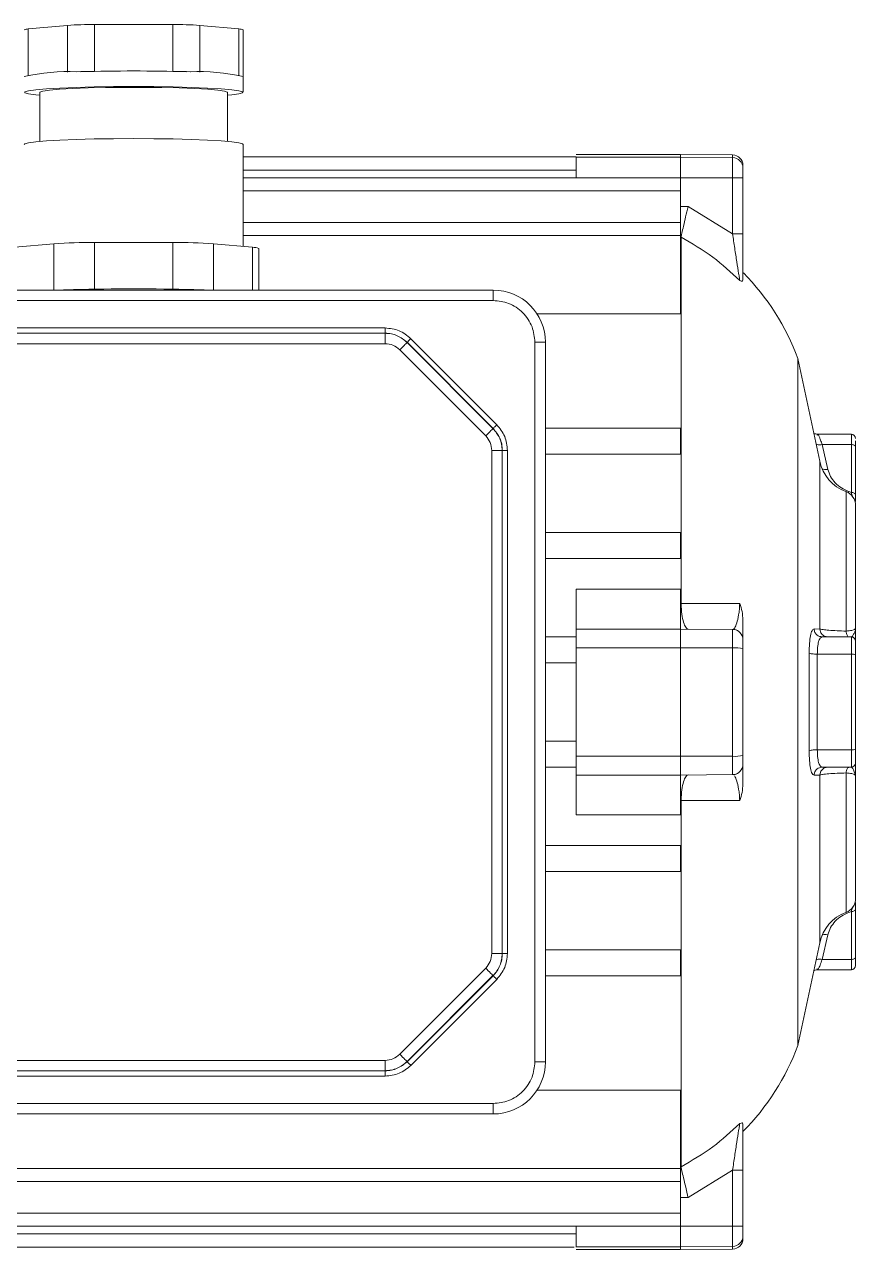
# Model space of a CAD drawing. Header units: millimetres. Extents: x 7703 to 14147, y -5820 to 95.
# Drawn here: x 12805.12 to 12813.09, y -3463.75 to -3452.01 of the extents above; entities that cross this region are included whole.
import ezdxf

# ---------------------------------------------------------------- set-up
doc = ezdxf.new("R2010")
doc.units = ezdxf.units.MM

# ---------------------------------------------------------------- blocks, each defined once
blk = doc.blocks.new('A$C7BB95772')
at = {"color": 1, "linetype": 'Continuous', "lineweight": 0}
for p, q in [((789.53, -308.91), (794.12, -308.91)), ((807.52, -309.09), (806.96, -308.91)), ((833.9, -308.91), (838.49, -308.91)), ((788.33, -309.31), (788.33, -312.58)), ((789.33, -309.31), (788.33, -309.31)), ((793.92, -309.31), (789.33, -309.31)), ((789.33, -312.11), (789.33, -309.31)), ((793.83, -309.54), (793.92, -309.31)), ((807.21, -309.82), (793.84, -309.82)), ((793.91, -309.31), (794.17, -309.31)), ((807.74, -309.27), (807.77, -309.24)), ((807.76, -312.11), (807.76, -309.31)), ((809.42, -309.31), (807.76, -309.31)), ((818.6, -309.31), (809.42, -309.31)), ((809.42, -312.58), (809.42, -309.31)), ((818.6, -312.58), (818.6, -309.31)), ((820.26, -309.31), (818.6, -309.31)), ((820.26, -312.11), (820.26, -309.31)), ((834.18, -309.82), (820.81, -309.82)), ((833.85, -309.31), (834.11, -309.31)), ((834.19, -309.54), (834.06, -309.61)), ((838.69, -309.31), (834.1, -309.31)), ((834.1, -309.31), (834.19, -309.54)), ((838.69, -312.11), (838.69, -309.31)), ((839.69, -309.31), (838.69, -309.31)), ((839.69, -312.58), (839.69, -309.31)), ((790.92, -312.34), (781.08, -314.43)), ((791.7, -311.56), (789.33, -312.11)), ((807.01, -312.34), (790.92, -312.34)), ((807.01, -312.89), (807.01, -312.34)), ((821.01, -312.34), (821.02, -312.89)), ((837.1, -312.34), (821.01, -312.34)), ((838.69, -312.11), (836.32, -311.56)), ((846.94, -314.43), (837.1, -312.34)), ((818.7, -313.36), (809.32, -313.36)), ((818.6, -312.58), (809.42, -312.58)), ((839.69, -312.54), (839.57, -312.58)), ((846.94, -314.43), (781.08, -314.43)), ((763.76, -319.71), (769.11, -319.71)), ((763.76, -319.71), (763.76, -320.71)), ((769.11, -320.71), (769.11, -319.71)), ((858.91, -320.71), (858.91, -319.71)), ((858.91, -319.71), (864.26, -319.71)), ((864.26, -319.71), (864.26, -320.71)), ((761.55, -320.71), (761.51, -325.71)), ((761.55, -320.71), (761.81, -320.71)), ((761.81, -320.71), (761.77, -325.71)), ((763.76, -320.71), (761.81, -320.71)), ((769.11, -320.71), (763.76, -320.71)), ((763.76, -325.71), (763.76, -320.71)), ((766.49, -324.98), (769.11, -320.71)), ((807.01, -325.71), (807.05, -320.71)), ((808.82, -320.71), (807.05, -320.71)), ((808.81, -325.71), (808.82, -320.71)), ((808.82, -320.71), (819.2, -320.71)), ((819.2, -320.71), (819.21, -325.71)), ((820.97, -320.71), (819.2, -320.71)), ((821.01, -325.71), (820.97, -320.71)), ((858.91, -320.71), (861.53, -324.98)), ((858.91, -320.71), (864.26, -320.71)), ((864.26, -325.71), (864.26, -320.71)), ((866.21, -320.71), (864.26, -320.71)), ((866.25, -325.71), (866.21, -320.71)), ((866.21, -320.71), (866.47, -320.71)), ((866.51, -325.71), (866.47, -320.71)), ((766.5, -325.71), (766.49, -324.98)), ((861.53, -324.98), (861.53, -325.71)), ((761.51, -325.71), (761.51, -335.72)), ((761.77, -325.71), (761.51, -325.71)), ((763.76, -325.71), (761.77, -325.71)), ((761.77, -325.71), (761.77, -335.71)), ((763.75, -325.71), (763.75, -424.32)), ((763.75, -325.71), (765, -325.71)), ((765, -325.71), (765, -424.31)), ((768.02, -325.71), (765, -325.71)), ((768.02, -325.71), (768.02, -424.31)), ((768.02, -325.71), (769.27, -325.71)), ((769.27, -325.71), (769.27, -424.31)), ((776.78, -325.71), (769.27, -325.71)), ((769.43, -325.65), (769.43, -325.71)), ((769.44, -325.65), (769.43, -325.65)), ((804.58, -325.65), (769.44, -325.65)), ((776.78, -325.71), (776.78, -339.48)), ((790.26, -325.71), (787.76, -325.71)), ((787.76, -325.71), (787.76, -338.66)), ((790.26, -338.66), (790.26, -325.71)), ((797.76, -338.66), (797.76, -325.71)), ((800.26, -325.71), (797.76, -325.71)), ((800.26, -325.71), (800.26, -338.66)), ((803.2, -325.71), (807.01, -325.71)), ((803.2, -335.71), (803.2, -325.71)), ((804.63, -325.65), (804.58, -325.65)), ((804.63, -325.71), (804.63, -325.65)), ((807.01, -335.71), (807.01, -325.71)), ((808.81, -325.71), (807.01, -325.71)), ((808.81, -335.71), (808.81, -325.71)), ((819.21, -325.71), (808.81, -325.71)), ((819.21, -325.71), (819.21, -335.71)), ((821.01, -325.71), (819.21, -325.71)), ((821.01, -335.71), (821.01, -325.71)), ((823.45, -325.65), (823.39, -325.65)), ((823.39, -325.65), (823.39, -325.71)), ((858.58, -325.65), (823.45, -325.65)), ((824.82, -325.71), (824.82, -335.71)), ((830.26, -325.71), (827.76, -325.71)), ((827.76, -325.71), (827.76, -338.66)), ((830.26, -325.71), (830.26, -338.66)), ((837.76, -338.66), (837.76, -325.71)), ((840.26, -325.71), (837.76, -325.71)), ((840.26, -338.66), (840.26, -325.71)), ((851.24, -325.71), (851.24, -339.48)), ((858.75, -325.71), (851.24, -325.71)), ((858.59, -325.65), (858.58, -325.65)), ((858.59, -325.71), (858.59, -325.65)), ((858.75, -367.66), (858.75, -325.71)), ((860, -367.66), (860, -325.71)), ((860, -325.71), (863.02, -325.71)), ((863.02, -367.66), (863.02, -325.71)), ((866.25, -325.71), (864.26, -325.71)), ((864.27, -367.66), (864.27, -325.71)), ((866.25, -335.71), (866.25, -325.71)), ((866.51, -325.71), (866.25, -325.71)), ((866.51, -335.72), (866.51, -325.71)), ((761.75, -335.71), (761.76, -335.71)), ((761.75, -335.89), (761.75, -415.66)), ((761.76, -335.71), (761.77, -335.71)), ((761.77, -335.71), (763.76, -335.71)), ((763, -335.71), (763, -415.66)), ((807.01, -335.71), (803.2, -335.71)), ((807.01, -335.71), (808.81, -335.71)), ((807.76, -338.66), (807.76, -335.71)), ((808.81, -335.71), (808.89, -335.71)), ((808.89, -335.71), (808.81, -335.71)), ((810.26, -335.71), (810.26, -338.66)), ((817.76, -338.66), (817.76, -335.71)), ((819.13, -335.71), (819.21, -335.71)), ((820.26, -335.71), (819.13, -335.71)), ((820.26, -335.71), (820.26, -338.66)), ((865.02, -367.66), (865.02, -335.71)), ((866.25, -335.71), (866.26, -335.71)), ((866.27, -367.66), (866.27, -335.71)), ((779.51, -339.66), (779.51, -338.66)), ((848.51, -338.66), (779.51, -338.66)), ((848.51, -338.66), (848.51, -339.66)), ((779.51, -339.66), (848.51, -339.66)), ((789.31, -342.87), (789.32, -342.85)), ((789.89, -342.3), (789.89, -342.8)), ((838.13, -342.3), (789.89, -342.3)), ((838.13, -342.8), (789.89, -342.8)), ((789.9, -342.81), (789.89, -342.8)), ((789.9, -342.81), (838.12, -342.81)), ((789.9, -343.81), (789.9, -342.81)), ((838.12, -342.81), (838.13, -342.8)), ((838.12, -343.81), (838.12, -342.81)), ((838.13, -342.3), (838.13, -342.8)), ((774.51, -343.66), (774.51, -412.66)), ((774.51, -343.66), (775.51, -343.66)), ((775.51, -412.66), (775.51, -343.66)), ((787.41, -343.32), (779.17, -351.57)), ((787.77, -343.68), (779.52, -351.92)), ((787.78, -343.69), (779.53, -351.93)), ((789.9, -343.81), (838.12, -343.81)), ((840.24, -343.69), (840.25, -343.68)), ((848.49, -351.93), (840.24, -343.69)), ((848.5, -351.92), (840.25, -343.68)), ((848.85, -351.57), (840.6, -343.32)), ((852.51, -343.66), (852.51, -412.66)), ((853.51, -343.66), (852.51, -343.66)), ((853.51, -412.66), (853.51, -343.66)), ((780.24, -352.64), (788.48, -344.39)), ((839.53, -344.39), (847.78, -352.64)), ((779.53, -351.93), (779.52, -351.92)), ((848.5, -351.92), (848.49, -351.93)), ((778.14, -354.04), (778.64, -354.04)), ((778.14, -354.04), (778.14, -402.29)), ((778.65, -354.05), (778.64, -354.04)), ((778.64, -354.04), (778.64, -402.29)), ((778.65, -402.28), (778.65, -354.05)), ((779.65, -354.05), (778.65, -354.05)), ((779.65, -402.28), (779.65, -354.05)), ((848.37, -354.05), (848.37, -402.27)), ((848.37, -354.05), (849.37, -354.05)), ((849.37, -354.05), (849.38, -354.04)), ((849.37, -354.05), (849.37, -402.27)), ((849.38, -402.28), (849.38, -354.04)), ((849.88, -354.04), (849.38, -354.04)), ((849.88, -402.28), (849.88, -354.04)), ((857.5, -366.16), (853.51, -366.16)), ((853.51, -366.76), (857.61, -366.76)), ((857.61, -366.76), (857.95, -370.51)), ((867.48, -367.66), (857.7, -367.66)), ((873.97, -367.66), (872.48, -367.66)), ((878.47, -367.66), (873.97, -367.66)), ((874.12, -368.06), (878.55, -368.06)), ((878.55, -368.06), (878.89, -371.81)), ((872.48, -369.16), (867.77, -369.16)), ((857.95, -370.51), (853.51, -370.51)), ((853.51, -371.1), (853.54, -371.92)), ((853.55, -372.41), (853.54, -371.92)), ((878.89, -371.81), (874.41, -371.81)), ((874.44, -372.73), (874.46, -373.1)), ((853.6, -374.41), (858.07, -374.41)), ((858.07, -374.41), (858.07, -381.92)), ((874.49, -374.41), (878.96, -374.41)), ((878.96, -374.41), (878.96, -381.92)), ((858.07, -381.92), (853.6, -381.92)), ((878.96, -381.92), (874.49, -381.92)), ((853.54, -384.41), (853.55, -383.92)), ((874.46, -383.23), (874.44, -383.6)), ((853.54, -384.41), (853.51, -385.23)), ((874.41, -384.51), (878.89, -384.51)), ((878.89, -384.51), (878.55, -388.27)), ((853.51, -385.81), (857.95, -385.81)), ((857.95, -385.81), (857.61, -389.57)), ((867.77, -387.16), (872.48, -387.16)), ((878.55, -388.27), (874.12, -388.27))]:
    blk.add_line(p, q, dxfattribs=at)
at = {"color": 1, "linetype": 'Continuous', "lineweight": 0, "flags": 128}
for points in [[(789.33, -309.31), (789.33, -309.24), (789.35, -309.16), (789.36, -309.09), (789.39, -309.03), (789.42, -308.98), (789.45, -308.94), (789.49, -308.92), (789.53, -308.91)], [(838.69, -309.31), (838.69, -309.24), (838.68, -309.16), (838.66, -309.09), (838.63, -309.03), (838.6, -308.98), (838.57, -308.94), (838.53, -308.92), (838.49, -308.91)], [(839.53, -344.39), (839.67, -344.26), (839.8, -344.13), (839.92, -344), (840.03, -343.9), (840.12, -343.81), (840.18, -343.74), (840.22, -343.7), (840.24, -343.69)], [(840.6, -343.32), (840.54, -343.39), (840.47, -343.46), (840.41, -343.52), (840.36, -343.57), (840.31, -343.61), (840.28, -343.65), (840.26, -343.67), (840.25, -343.68)], [(779.17, -351.57), (779.24, -351.64), (779.3, -351.7), (779.36, -351.76), (779.42, -351.82), (779.46, -351.86), (779.49, -351.89), (779.51, -351.92), (779.52, -351.92)], [(780.24, -352.64), (780.1, -352.5), (779.97, -352.37), (779.85, -352.25), (779.74, -352.15), (779.66, -352.06), (779.59, -351.99), (779.55, -351.95), (779.53, -351.93)], [(867.48, -388.66), (867.53, -388.62), (867.63, -388.26), (867.73, -387.56), (867.81, -386.54), (867.89, -385.24), (867.95, -383.69), (868, -381.96), (868.02, -380.09), (868.03, -378.16), (868.02, -376.23), (868, -374.37), (867.95, -372.64), (867.89, -371.09), (867.81, -369.78), (867.73, -368.76), (867.63, -368.06), (867.53, -367.71), (867.48, -367.66)], [(872.19, -369.16), (872.23, -368.76), (872.33, -368.06), (872.43, -367.71), (872.53, -367.71), (872.63, -368.06), (872.72, -368.76), (872.81, -369.78), (872.88, -371.09), (872.94, -372.64), (872.99, -374.37), (873.02, -376.23), (873.03, -378.16), (873.02, -380.09), (872.99, -381.96), (872.94, -383.69), (872.88, -385.24), (872.81, -386.54), (872.72, -387.56), (872.63, -388.26), (872.53, -388.62), (872.43, -388.62), (872.33, -388.26), (872.23, -387.56), (872.19, -387.16)], [(873.96, -367.67), (873.97, -367.66), (873.97, -367.66), (873.97, -367.66), (873.97, -367.66), (873.98, -367.66), (873.98, -367.66), (873.98, -367.66), (873.99, -367.67)], [(872.48, -387.16), (872.5, -387.15), (872.59, -386.88), (872.68, -386.24), (872.76, -385.28), (872.83, -384.03), (872.89, -382.53), (872.93, -380.86), (872.94, -379.07), (872.94, -377.25), (872.93, -375.47), (872.89, -373.8), (872.83, -372.3), (872.76, -371.05), (872.68, -370.08), (872.59, -369.45), (872.5, -369.18), (872.48, -369.16)]]:
    blk.add_lwpolyline(points, dxfattribs=at)
at = {"color": 1, "linetype": 'Continuous', "lineweight": 0}
for centre, radius, start, end in [((788.73, -309.31), 0.4, 90, 180), ((795.15, -310.31), 1.4, 90, 159.5281), ((808.16, -309.31), 0.4, 90, 180), ((810.07, -309.22), 0.652, 152.316, 188.5683), ((817.95, -309.22), 0.652, 351.4278, 27.6713), ((819.86, -309.31), 0.4, 360, 90), ((832.87, -310.31), 1.4, 20.4719, 90), ((839.29, -309.31), 0.4, 0, 90), ((790.09, -308.43), 4, 282, 339.5281), ((837.93, -308.43), 4, 200.4719, 258), ((789.25, -336.33), 23.37, 110.458, 134.6929), ((838.77, -336.33), 23.37, 45.4776, 69.542), ((762.55, -320.71), 1, 90, 179.5), ((762.81, -320.71), 0.998, 90.1448, 179.6386), ((808.05, -320.71), 1, 90, 179.5), ((811.38, -320.46), 2.58, 163.161, 185.4321), ((816.64, -320.46), 2.58, 354.5712, 16.8356), ((819.97, -320.71), 1, 0.5, 90), ((865.21, -320.71), 0.998, 0.3614, 89.8552), ((865.47, -320.71), 1, 0.5, 90), ((779.51, -343.66), 5, 90, 180), ((848.51, -343.66), 5, 0, 90), ((856.33, -366.7), 1.28, 357.2007, 24.9067), ((873.97, -367.69), 0.03, 67.8843, 112.1157), ((854.64, -371.97), 19.82, 357.813, 12.547), ((877.69, -368.02), 0.855, 357.1887, 24.9143), ((807.5, -373.99), 50.57, 359.5218, 3.9403), ((814.65, -373.24), 38.91, 1.9472, 2.9395), ((845.32, -374.13), 33.65, 359.5172, 3.9441), ((640.63, -378.16), 213, 358.4521, 1.5479), ((775.24, -374.37), 78.34, 359.9715, 1.4349), ((688.37, -378.16), 186.15, 358.4417, 1.5583), ((822.61, -374.38), 51.86, 359.9653, 1.4119), ((775.24, -381.96), 78.34, 358.5651, 0.0285), ((807.5, -382.34), 50.57, 356.0597, 0.4782), ((822.61, -381.95), 51.86, 358.5881, 0.0347), ((845.32, -382.2), 33.65, 356.0557, 0.483), ((854.64, -384.36), 19.82, 347.4528, 2.1872), ((814.65, -383.08), 38.91, 357.0605, 358.0528), ((877.69, -388.31), 0.855, 335.0857, 2.8113)]:
    blk.add_arc(centre, radius, start, end, dxfattribs=at)
for points, knots in [([(788.73, -308.91), (788.75, -308.91), (788.79, -308.91), (789.08, -308.91), (789.38, -308.91), (789.53, -308.91)], [0, 0, 0, 0, 0.3355423, 0.6782078, 1, 1, 1, 1]), ([(793.92, -309.31), (793.92, -309.26), (793.93, -309.16), (793.98, -309.02), (794.04, -308.93), (794.09, -308.92), (794.12, -308.91)], [0, 0, 0, 0, 0.250025, 0.499925, 0.749999, 1, 1, 1, 1]), ([(794.12, -308.91), (794.28, -308.91), (794.55, -308.91), (794.71, -308.91), (794.78, -308.91)], [0, 0, 0, 0, 0.593605, 1, 1, 1, 1]), ([(806.96, -308.91), (806.01, -308.91), (804.11, -308.91), (801.59, -308.91), (799.39, -308.91), (797.61, -308.91), (796.25, -308.91), (795.44, -308.91), (795.09, -308.91), (795.17, -308.91), (795.19, -308.91)], [0, 0, 0, 0, 0.139789, 0.279578, 0.419367, 0.559153, 0.698944, 0.838731, 0.978517, 1, 1, 1, 1]), ([(806.96, -308.91), (807.24, -308.91), (807.68, -308.91), (808.09, -308.91), (808.14, -308.91), (808.16, -308.91)], [0, 0, 0, 0, 0.500097, 0.76578, 1, 1, 1, 1]), ([(807.14, -309.26), (807.12, -309.16), (807.06, -308.96), (806.99, -308.93), (806.96, -308.91)], [0, 0, 0, 0, 0.49369, 1, 1, 1, 1]), ([(808.16, -308.91), (808.18, -308.91), (808.22, -308.91), (808.51, -308.91), (808.95, -308.91), (809.32, -308.91), (809.49, -308.91)], [0, 0, 0, 0, 0.242142, 0.500002, 0.757832, 1, 1, 1, 1]), ([(809.49, -308.91), (810.24, -308.91), (811.74, -308.91), (813.25, -308.91), (814.01, -308.91)], [0, 0, 0, 0, 0.5000063, 1, 1, 1, 1]), ([(814.01, -308.91), (814.77, -308.91), (816.28, -308.91), (817.78, -308.91), (818.53, -308.91)], [0, 0, 0, 0, 0.5, 1, 1, 1, 1]), ([(818.53, -308.91), (818.71, -308.91), (819.07, -308.91), (819.51, -308.91), (819.81, -308.91), (819.84, -308.91), (819.86, -308.91)], [0, 0, 0, 0, 0.242168, 0.499998, 0.757858, 1, 1, 1, 1]), ([(819.86, -308.91), (819.88, -308.91), (819.93, -308.91), (820.34, -308.91), (820.78, -308.91), (821.06, -308.91)], [0, 0, 0, 0, 0.234034, 0.499894, 1, 1, 1, 1]), ([(821.06, -308.91), (820.96, -308.92), (820.77, -308.94), (820.59, -309.04), (820.5, -309.09)], [0, 0, 0, 0, 0.5133535, 1, 1, 1, 1]), ([(821.06, -308.91), (821.03, -308.93), (820.96, -308.96), (820.9, -309.16), (820.88, -309.26)], [0, 0, 0, 0, 0.50631, 1, 1, 1, 1]), ([(832.84, -308.91), (832.85, -308.91), (832.93, -308.91), (832.58, -308.91), (831.77, -308.91), (830.42, -308.91), (828.63, -308.91), (826.43, -308.91), (823.91, -308.91), (822.01, -308.91), (821.06, -308.91)], [0, 0, 0, 0, 0.021483, 0.161269, 0.301056, 0.440847, 0.580633, 0.720424, 0.860211, 1, 1, 1, 1]), ([(833.24, -308.91), (833.31, -308.91), (833.47, -308.91), (833.74, -308.91), (833.9, -308.91)], [0, 0, 0, 0, 0.405915, 1, 1, 1, 1]), ([(833.9, -308.91), (833.93, -308.92), (833.98, -308.93), (834.04, -309.02), (834.09, -309.16), (834.1, -309.26), (834.1, -309.31)], [0, 0, 0, 0, 0.250001, 0.500075, 0.749975, 1, 1, 1, 1]), ([(838.49, -308.91), (838.64, -308.91), (838.89, -308.91), (839.02, -308.91), (839.06, -308.91)], [0, 0, 0, 0, 0.63549, 1, 1, 1, 1]), ([(791.7, -311.56), (791.93, -311.48), (792.39, -311.34), (793, -310.88), (793.51, -310.29), (793.72, -309.79), (793.83, -309.54)], [0, 0, 0, 0, 0.250596, 0.500811, 0.75047, 1, 1, 1, 1]), ([(794.4, -309.17), (794.36, -309.18), (794.22, -309.24), (794.05, -309.28), (793.92, -309.31)], [0, 0, 0, 0, 0.302032, 1, 1, 1, 1]), ([(807.01, -312.34), (807.02, -312.28), (807.04, -312.21), (807.08, -311.95), (807.13, -311.52), (807.18, -310.73), (807.2, -310.12), (807.21, -309.82)], [0, 0, 0, 0, 0.167638, 0.219411, 0.499043, 0.764994, 1, 1, 1, 1]), ([(807.21, -309.82), (807.2, -309.72), (807.19, -309.5), (807.16, -309.34), (807.14, -309.26)], [0, 0, 0, 0, 0.485769, 1, 1, 1, 1]), ([(807.76, -309.54), (807.75, -309.58), (807.74, -309.64), (807.62, -309.72), (807.44, -309.79), (807.29, -309.81), (807.21, -309.82)], [0, 0, 0, 0, 0.250088, 0.5, 0.749915, 1, 1, 1, 1]), ([(807.73, -309.26), (807.72, -309.25), (807.69, -309.2), (807.59, -309.14), (807.52, -309.09)], [0, 0, 0, 0, 0.300286, 1, 1, 1, 1]), ([(820.14, -309.03), (820.17, -309.07), (820.23, -309.14), (820.27, -309.22), (820.28, -309.27)], [0, 0, 0, 0, 0.516517, 1, 1, 1, 1]), ([(820.81, -309.82), (820.73, -309.81), (820.58, -309.79), (820.4, -309.72), (820.28, -309.64), (820.27, -309.58), (820.26, -309.54)], [0, 0, 0, 0, 0.250041, 0.499964, 0.749912, 1, 1, 1, 1]), ([(820.5, -309.09), (820.43, -309.14), (820.33, -309.2), (820.3, -309.25), (820.29, -309.27)], [0, 0, 0, 0, 0.658185, 1, 1, 1, 1]), ([(820.88, -309.26), (820.86, -309.34), (820.83, -309.5), (820.82, -309.72), (820.81, -309.82)], [0, 0, 0, 0, 0.514236, 1, 1, 1, 1]), ([(820.81, -309.82), (820.82, -310.12), (820.84, -310.73), (820.89, -311.49), (820.93, -311.89), (820.96, -312.08), (820.98, -312.21), (821, -312.28), (821.01, -312.34)], [0, 0, 0, 0, 0.234947, 0.50083, 0.750269, 0.780639, 0.832405, 1, 1, 1, 1]), ([(834.1, -309.31), (833.98, -309.28), (833.8, -309.24), (833.67, -309.19), (833.63, -309.17)], [0, 0, 0, 0, 0.709872, 1, 1, 1, 1]), ([(836.32, -311.56), (836.09, -311.48), (835.63, -311.34), (835.02, -310.88), (834.51, -310.29), (834.3, -309.79), (834.19, -309.54)], [0, 0, 0, 0, 0.250596, 0.500811, 0.75047, 1, 1, 1, 1]), ([(789.33, -312.11), (789.13, -312.18), (788.75, -312.31), (788.41, -312.46), (788.28, -312.56), (788.4, -312.57), (788.45, -312.58)], [0, 0, 0, 0, 0.271413, 0.502379, 0.756159, 1, 1, 1, 1]), ([(789.29, -312.69), (789.31, -312.66), (789.35, -312.58), (789.36, -312.37), (789.34, -312.2), (789.33, -312.11)], [0, 0, 0, 0, 0.211921, 0.60592, 1, 1, 1, 1]), ([(791.7, -311.56), (791.71, -311.67), (791.73, -311.85), (791.7, -311.99), (791.68, -312.04)], [0, 0, 0, 0, 0.619215, 1, 1, 1, 1]), ([(807.76, -311.56), (807.75, -311.67), (807.72, -311.89), (807.52, -312.14), (807.27, -312.3), (807.1, -312.32), (807.01, -312.34)], [0, 0, 0, 0, 0.279869, 0.559161, 0.779502, 1, 1, 1, 1]), ([(807.01, -312.89), (807.12, -312.87), (807.34, -312.83), (807.59, -312.62), (807.73, -312.37), (807.75, -312.2), (807.76, -312.11)], [0, 0, 0, 0, 0.279824, 0.559107, 0.779504, 1, 1, 1, 1]), ([(809.42, -312.58), (809.2, -312.57), (808.74, -312.56), (808.21, -312.46), (807.84, -312.31), (807.79, -312.18), (807.76, -312.11)], [0, 0, 0, 0, 0.243588, 0.497226, 0.72838, 1, 1, 1, 1]), ([(820.26, -312.11), (820.23, -312.18), (820.18, -312.31), (819.81, -312.46), (819.28, -312.56), (818.82, -312.57), (818.6, -312.58)], [0, 0, 0, 0, 0.271395, 0.502393, 0.756154, 1, 1, 1, 1]), ([(820.26, -311.56), (820.27, -311.67), (820.3, -311.89), (820.5, -312.14), (820.75, -312.3), (820.92, -312.32), (821.01, -312.34)], [0, 0, 0, 0, 0.279869, 0.559161, 0.779502, 1, 1, 1, 1]), ([(821.02, -312.89), (820.9, -312.87), (820.68, -312.83), (820.43, -312.62), (820.29, -312.37), (820.27, -312.2), (820.26, -312.11)], [0, 0, 0, 0, 0.279869, 0.559111, 0.779506, 1, 1, 1, 1]), ([(836.32, -311.56), (836.31, -311.67), (836.29, -311.89), (836.33, -312.06), (836.36, -312.14)], [0, 0, 0, 0, 0.500544, 1, 1, 1, 1]), ([(838.73, -312.69), (838.72, -312.66), (838.67, -312.58), (838.66, -312.37), (838.68, -312.2), (838.69, -312.11)], [0, 0, 0, 0, 0.211921, 0.60592, 1, 1, 1, 1]), ([(839.69, -312.54), (839.68, -312.52), (839.65, -312.48), (839.44, -312.38), (839.13, -312.26), (838.84, -312.16), (838.69, -312.11)], [0, 0, 0, 0, 0.2420471, 0.4978806, 0.7308928, 1, 1, 1, 1]), ([(788.33, -312.54), (788.33, -312.6), (788.32, -312.71), (788.28, -312.84), (788.26, -312.88), (788.25, -312.91)], [0, 0, 0, 0, 0.320582, 0.677627, 1, 1, 1, 1]), ([(809.32, -313.36), (809, -313.35), (808.36, -313.34), (807.61, -313.24), (807.1, -313.09), (807.04, -312.96), (807.01, -312.89)], [0, 0, 0, 0, 0.24961, 0.499195, 0.749817, 1, 1, 1, 1]), ([(809.32, -313.36), (809.33, -313.33), (809.36, -313.27), (809.4, -313.09), (809.42, -312.85), (809.42, -312.67), (809.42, -312.58)], [0, 0, 0, 0, 0.250076, 0.500005, 0.750037, 1, 1, 1, 1]), ([(818.6, -312.58), (818.6, -312.67), (818.6, -312.85), (818.63, -313.09), (818.66, -313.27), (818.69, -313.33), (818.7, -313.36)], [0, 0, 0, 0, 0.249964, 0.499996, 0.749925, 1, 1, 1, 1]), ([(821.02, -312.89), (820.98, -312.96), (820.92, -313.09), (820.41, -313.24), (819.66, -313.34), (819.02, -313.35), (818.7, -313.36)], [0, 0, 0, 0, 0.250101, 0.500413, 0.750279, 1, 1, 1, 1]), ([(839.77, -312.91), (839.76, -312.9), (839.75, -312.86), (839.71, -312.74), (839.7, -312.61), (839.69, -312.54)], [0, 0, 0, 0, 0.153123, 0.587542, 1, 1, 1, 1]), ([(763.76, -319.71), (763.65, -319.71), (763.41, -319.71), (763.1, -319.71), (762.88, -319.71), (762.83, -319.71), (762.81, -319.71)], [0, 0, 0, 0, 0.241352, 0.50002, 0.758679, 1, 1, 1, 1]), ([(773.57, -319.71), (773.27, -319.71), (772.68, -319.71), (771.19, -319.71), (769.94, -319.71), (769.11, -319.71)], [0, 0, 0, 0, 0.25204, 0.500985, 1, 1, 1, 1]), ([(769.11, -320.71), (769.57, -320.64), (770.5, -320.5), (771.82, -320.3), (772.77, -320.15), (773.36, -320.05), (773.52, -320.03), (773.6, -320.02)], [0, 0, 0, 0, 0.256162, 0.512423, 0.762905, 0.883886, 1, 1, 1, 1]), ([(773.6, -320.02), (772.82, -320.85), (771.22, -322.57), (770.05, -324.61), (769.44, -325.65)], [0, 0, 0, 0, 0.486121, 1, 1, 1, 1]), ([(773.57, -319.71), (773.61, -319.73), (773.69, -319.75), (773.63, -319.93), (773.6, -320.02)], [0, 0, 0, 0, 0.498422, 1, 1, 1, 1]), ([(804.57, -320.02), (804.82, -319.93), (805.33, -319.75), (805.87, -319.73), (806.14, -319.71)], [0, 0, 0, 0, 0.5009809, 1, 1, 1, 1]), ([(804.58, -325.65), (804.58, -324.61), (804.58, -322.57), (804.57, -320.85), (804.57, -320.02)], [0, 0, 0, 0, 0.513877, 1, 1, 1, 1]), ([(804.57, -320.02), (804.77, -320.03), (805.17, -320.05), (805.85, -320.15), (806.5, -320.3), (806.77, -320.43), (806.9, -320.5)], [0, 0, 0, 0, 0.156126, 0.318748, 0.655496, 1, 1, 1, 1]), ([(806.14, -319.71), (806.44, -319.71), (807.03, -319.71), (807.82, -319.71), (807.96, -319.71), (808.05, -319.71)], [0, 0, 0, 0, 0.252053, 0.500979, 1, 1, 1, 1]), ([(807.01, -320.6), (807.04, -320.53), (807.08, -320.36), (807.19, -320.16), (807.29, -320.07), (807.32, -320.04)], [0, 0, 0, 0, 0.382246, 0.795521, 1, 1, 1, 1]), ([(808.92, -319.71), (808.8, -319.71), (808.57, -319.71), (808.29, -319.71), (808.09, -319.71), (808.07, -319.71), (808.05, -319.71)], [0, 0, 0, 0, 0.241355, 0.50003, 0.758713, 1, 1, 1, 1]), ([(808.92, -319.71), (810.61, -319.71), (814.01, -319.71), (817.41, -319.71), (819.11, -319.71)], [0, 0, 0, 0, 0.499997, 1, 1, 1, 1]), ([(819.97, -319.71), (819.95, -319.71), (819.93, -319.71), (819.73, -319.71), (819.45, -319.71), (819.22, -319.71), (819.11, -319.71)], [0, 0, 0, 0, 0.241298, 0.499962, 0.758642, 1, 1, 1, 1]), ([(819.97, -319.71), (820.06, -319.71), (820.2, -319.71), (821, -319.71), (821.59, -319.71), (821.88, -319.71)], [0, 0, 0, 0, 0.499025, 0.747953, 1, 1, 1, 1]), ([(820.67, -320.01), (820.71, -320.05), (820.82, -320.15), (820.94, -320.36), (820.98, -320.53), (821.01, -320.6)], [0, 0, 0, 0, 0.246071, 0.637739, 1, 1, 1, 1]), ([(821.04, -320.61), (821.06, -320.57), (821.12, -320.47), (821.54, -320.3), (822.17, -320.15), (822.85, -320.05), (823.25, -320.03), (823.45, -320.02)], [0, 0, 0, 0, 0.154963, 0.446082, 0.730646, 0.868068, 1, 1, 1, 1]), ([(821.88, -319.71), (822.15, -319.73), (822.69, -319.75), (823.2, -319.93), (823.45, -320.02)], [0, 0, 0, 0, 0.498441, 1, 1, 1, 1]), ([(823.45, -320.02), (823.45, -320.85), (823.44, -322.57), (823.44, -324.61), (823.45, -325.65)], [0, 0, 0, 0, 0.4861235, 1, 1, 1, 1]), ([(854.42, -320.02), (854.39, -319.93), (854.33, -319.75), (854.41, -319.73), (854.45, -319.71)], [0, 0, 0, 0, 0.50098, 1, 1, 1, 1]), ([(858.58, -325.65), (857.98, -324.61), (856.8, -322.57), (855.2, -320.85), (854.42, -320.02)], [0, 0, 0, 0, 0.513879, 1, 1, 1, 1]), ([(854.42, -320.02), (854.5, -320.03), (854.66, -320.05), (855.25, -320.15), (856.2, -320.3), (857.52, -320.5), (858.45, -320.64), (858.91, -320.71)], [0, 0, 0, 0, 0.1161182, 0.2370989, 0.4875792, 0.7438393, 1, 1, 1, 1]), ([(854.45, -319.71), (854.75, -319.71), (855.34, -319.71), (856.83, -319.71), (858.08, -319.71), (858.91, -319.71)], [0, 0, 0, 0, 0.25204, 0.500985, 1, 1, 1, 1]), ([(865.21, -319.71), (865.19, -319.71), (865.14, -319.71), (864.92, -319.71), (864.61, -319.71), (864.38, -319.71), (864.26, -319.71)], [0, 0, 0, 0, 0.241321, 0.49998, 0.758648, 1, 1, 1, 1]), ([(769.43, -325.65), (769.33, -325.63), (769.11, -325.58), (768.4, -325.42), (767.61, -325.23), (766.95, -325.08), (766.61, -325.01), (766.49, -324.98)], [0, 0, 0, 0, 0.249859, 0.499828, 0.749828, 0.912427, 1, 1, 1, 1]), ([(807.02, -324.98), (807.01, -325.01), (807, -325.08), (806.84, -325.23), (806.4, -325.42), (805.62, -325.58), (804.96, -325.63), (804.63, -325.65)], [0, 0, 0, 0, 0.087574, 0.250188, 0.50016, 0.750138, 1, 1, 1, 1]), ([(823.39, -325.65), (823.06, -325.63), (822.4, -325.58), (821.62, -325.42), (821.18, -325.23), (821.02, -325.08), (821.01, -325.01), (821, -324.98)], [0, 0, 0, 0, 0.249861, 0.499838, 0.749816, 0.912399, 1, 1, 1, 1]), ([(861.53, -324.98), (861.19, -325.06), (860.51, -325.21), (859.62, -325.42), (858.91, -325.58), (858.69, -325.63), (858.59, -325.65)], [0, 0, 0, 0, 0.249613, 0.499795, 0.749948, 1, 1, 1, 1]), ([(821.01, -325.71), (821.06, -325.71), (821.17, -325.71), (822.01, -325.71), (823.24, -325.71), (824.3, -325.71), (824.82, -325.71)], [0, 0, 0, 0, 0.2500008, 0.4999935, 0.7499991, 1, 1, 1, 1]), ([(858.75, -325.71), (858.91, -325.71), (859.24, -325.71), (859.65, -325.71), (859.94, -325.71), (859.98, -325.71), (860, -325.71)], [0, 0, 0, 0, 0.2500202, 0.5000088, 0.7500397, 1, 1, 1, 1]), ([(863.02, -325.71), (863.18, -325.71), (863.51, -325.71), (863.92, -325.71), (864.21, -325.71), (864.25, -325.71), (864.27, -325.71)], [0, 0, 0, 0, 0.250023, 0.500014, 0.750031, 1, 1, 1, 1]), ([(808.89, -335.71), (810.6, -335.71), (814.01, -335.71), (817.43, -335.71), (819.13, -335.71)], [0, 0, 0, 0, 0.499997, 1, 1, 1, 1]), ([(819.21, -335.71), (819.45, -335.71), (819.93, -335.71), (820.52, -335.71), (820.93, -335.71), (820.98, -335.71), (821.01, -335.71)], [0, 0, 0, 0, 0.249986, 0.500011, 0.750001, 1, 1, 1, 1]), ([(821.01, -335.71), (821.06, -335.71), (821.17, -335.71), (822.01, -335.71), (823.24, -335.71), (824.3, -335.71), (824.82, -335.71)], [0, 0, 0, 0, 0.2500008, 0.4999935, 0.7499991, 1, 1, 1, 1]), ([(864.26, -335.71), (864.51, -335.71), (865, -335.71), (865.63, -335.71), (866.1, -335.71), (866.2, -335.71), (866.25, -335.71)], [0, 0, 0, 0, 0.2500029, 0.5000109, 0.7500082, 1, 1, 1, 1]), ([(775.51, -343.66), (775.56, -343.16), (775.65, -342.39), (776.14, -341.46), (776.66, -340.81), (777.3, -340.3), (778.23, -339.8), (779.01, -339.72), (779.51, -339.66)], [0, 0, 0, 0, 0.239461, 0.368367, 0.500006, 0.631645, 0.760546, 1, 1, 1, 1]), ([(848.51, -339.66), (849.01, -339.72), (849.79, -339.8), (850.72, -340.3), (851.36, -340.81), (851.88, -341.46), (852.37, -342.39), (852.46, -343.16), (852.51, -343.66)], [0, 0, 0, 0, 0.239461, 0.368362, 0.5, 0.631638, 0.760539, 1, 1, 1, 1]), ([(789.89, -342.3), (789.42, -342.35), (788.5, -342.44), (787.78, -343.03), (787.41, -343.32)], [0, 0, 0, 0, 0.500021, 1, 1, 1, 1]), ([(789.89, -342.8), (789.69, -342.81), (789.3, -342.83), (788.73, -343.01), (788.21, -343.28), (787.91, -343.55), (787.77, -343.68)], [0, 0, 0, 0, 0.250042, 0.50003, 0.749997, 1, 1, 1, 1]), ([(787.78, -343.69), (787.92, -343.55), (788.22, -343.29), (788.74, -343.02), (789.31, -342.84), (789.7, -342.82), (789.9, -342.81)], [0, 0, 0, 0, 0.250015, 0.500007, 0.749991, 1, 1, 1, 1]), ([(838.12, -342.81), (838.32, -342.82), (838.73, -342.84), (839.49, -343.08), (839.94, -343.45), (840.24, -343.69)], [0, 0, 0, 0, 0.260836, 0.514798, 1, 1, 1, 1]), ([(840.6, -343.32), (840.24, -343.03), (839.52, -342.44), (838.59, -342.35), (838.13, -342.3)], [0, 0, 0, 0, 0.499974, 1, 1, 1, 1]), ([(840.25, -343.68), (839.95, -343.44), (839.5, -343.07), (838.74, -342.83), (838.33, -342.81), (838.13, -342.8)], [0, 0, 0, 0, 0.485187, 0.73918, 1, 1, 1, 1]), ([(787.41, -343.32), (787.46, -343.37), (787.55, -343.46), (787.67, -343.58), (787.75, -343.66), (787.76, -343.67), (787.77, -343.68)], [0, 0, 0, 0, 0.250005, 0.499978, 0.750023, 1, 1, 1, 1]), ([(788.48, -344.39), (788.39, -344.3), (788.21, -344.12), (787.98, -343.89), (787.81, -343.72), (787.79, -343.7), (787.78, -343.69)], [0, 0, 0, 0, 0.250006, 0.500014, 0.749996, 1, 1, 1, 1]), ([(788.48, -344.39), (788.69, -344.22), (789.1, -343.89), (789.63, -343.83), (789.9, -343.81)], [0, 0, 0, 0, 0.499986, 1, 1, 1, 1]), ([(838.12, -343.81), (838.39, -343.83), (838.91, -343.89), (839.33, -344.22), (839.53, -344.39)], [0, 0, 0, 0, 0.500055, 1, 1, 1, 1]), ([(779.17, -351.57), (778.87, -351.93), (778.29, -352.65), (778.19, -353.58), (778.14, -354.04)], [0, 0, 0, 0, 0.499974, 1, 1, 1, 1]), ([(779.52, -351.92), (779.28, -352.22), (778.92, -352.68), (778.68, -353.44), (778.66, -353.84), (778.64, -354.04)], [0, 0, 0, 0, 0.48519, 0.739182, 1, 1, 1, 1]), ([(778.65, -354.05), (778.67, -353.85), (778.69, -353.45), (778.93, -352.69), (779.29, -352.23), (779.53, -351.93)], [0, 0, 0, 0, 0.260836, 0.514798, 1, 1, 1, 1]), ([(847.78, -352.64), (847.87, -352.55), (848.06, -352.36), (848.29, -352.13), (848.45, -351.97), (848.48, -351.94), (848.49, -351.93)], [0, 0, 0, 0, 0.250028, 0.500008, 0.750001, 1, 1, 1, 1]), ([(848.49, -351.93), (848.73, -352.23), (849.1, -352.69), (849.33, -353.44), (849.36, -353.85), (849.37, -354.05)], [0, 0, 0, 0, 0.485215, 0.739188, 1, 1, 1, 1]), ([(848.85, -351.57), (848.81, -351.61), (848.74, -351.68), (848.66, -351.76), (848.6, -351.82), (848.56, -351.86), (848.51, -351.91), (848.5, -351.92), (848.5, -351.92)], [0, 0, 0, 0, 0.23984, 0.368584, 0.499958, 0.63149, 0.760238, 1, 1, 1, 1]), ([(849.38, -354.04), (849.36, -353.84), (849.34, -353.44), (849.1, -352.68), (848.74, -352.22), (848.5, -351.92)], [0, 0, 0, 0, 0.260822, 0.514823, 1, 1, 1, 1]), ([(849.88, -354.04), (849.83, -353.58), (849.73, -352.65), (849.15, -351.93), (848.85, -351.57)], [0, 0, 0, 0, 0.500021, 1, 1, 1, 1]), ([(779.65, -354.05), (779.68, -353.79), (779.73, -353.26), (780.07, -352.85), (780.24, -352.64)], [0, 0, 0, 0, 0.500055, 1, 1, 1, 1]), ([(847.78, -352.64), (847.95, -352.84), (848.29, -353.26), (848.34, -353.79), (848.37, -354.05)], [0, 0, 0, 0, 0.499986, 1, 1, 1, 1])]:
    blk.add_open_spline(points, degree=3, knots=knots, dxfattribs=at)

msp = doc.modelspace()

# ---------------------------------------------------------------- block references
at = {"color": 31, "xscale": -0.1000000000021828, "yscale": 0.1000000000021828, "zscale": 0.1000000000021828, "rotation": 270}
msp.add_blockref('A$C7BB95772', (12843.983, -3539.903), dxfattribs=at)

doc.saveas('drawing.dxf')
